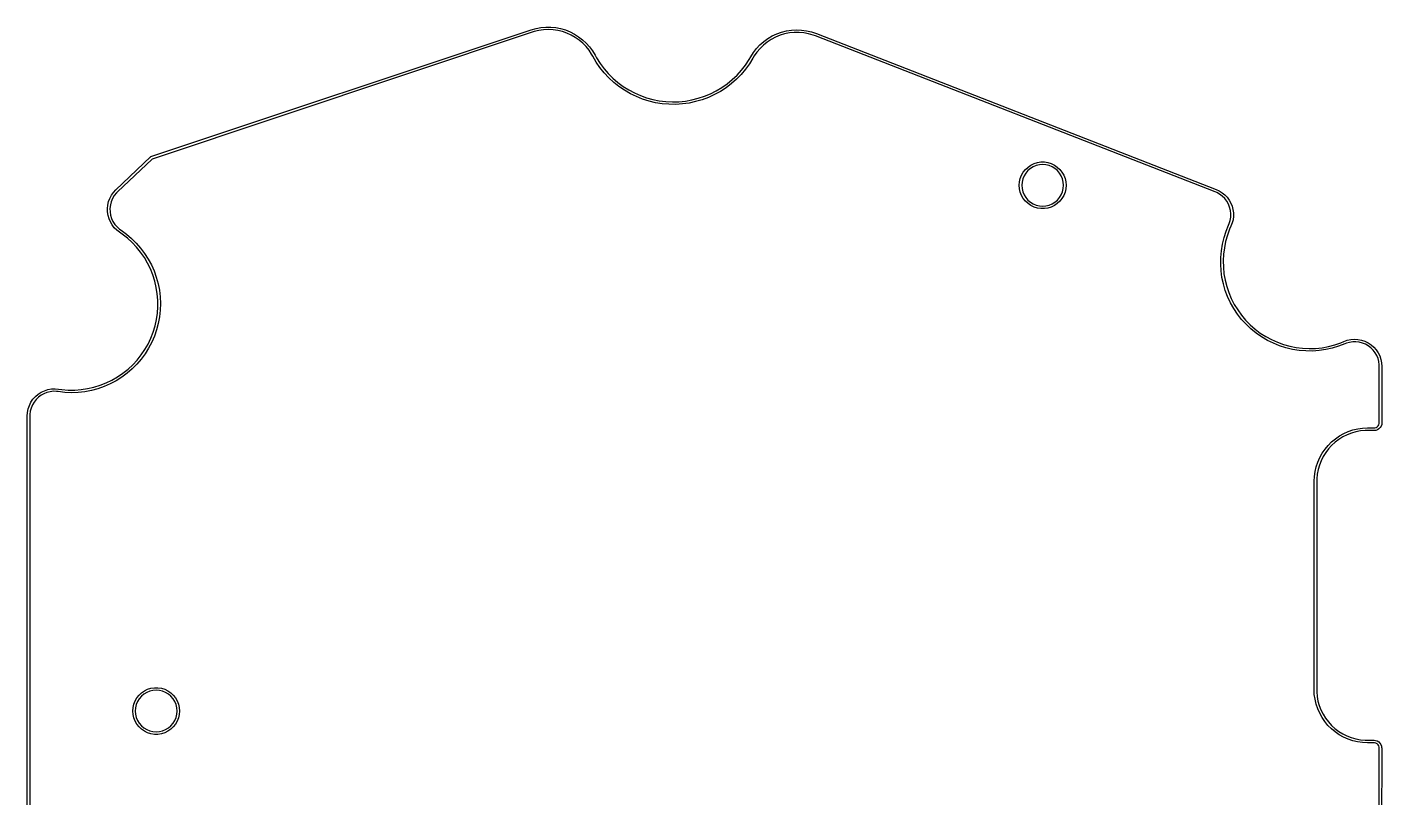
# Model space of a CAD drawing. Extents: x 50 to 261, y -151 to -32.
# Drawn here: x 156.6 to 260.8, y -91.3 to -32 of the extents above; entities that cross this region are included whole.
import ezdxf

# ---------------------------------------------------------------- set-up
doc = ezdxf.new("R2010")
doc.units = 0
doc.layers.add('BLACK', color=7, linetype='CONTINUOUS')

msp = doc.modelspace()

# ---------------------------------------------------------------- linework, layer by layer
at = {"layer": 'BLACK', "linetype": 'CONTINUOUS'}
for p, q in [((166.12806, -41.971046), (195.379301, -32.220632)), ((195.379301, -32.220632), (195.379304, -32.220631)), ((195.379304, -32.220631), (195.379306, -32.220631)), ((195.379306, -32.220631), (195.379313, -32.220629)), ((195.379313, -32.220629), (195.746799, -32.116869)), ((195.969196, -32.27041), (195.615022, -32.352815)), ((195.746799, -32.116869), (196.122353, -32.047747)), ((196.329501, -32.221313), (195.969196, -32.27041)), ((196.122353, -32.047747), (196.50271, -32.013867)), ((196.692811, -32.205953), (196.329501, -32.221313)), ((196.50271, -32.013867), (196.884569, -32.015521)), ((197.055974, -32.22446), (196.692811, -32.205953)), ((196.884569, -32.015521), (197.264618, -32.052695)), ((197.41584, -32.276676), (197.055974, -32.22446)), ((197.264618, -32.052695), (197.639559, -32.125068)), ((197.769287, -32.362146), (197.41584, -32.276676)), ((197.639559, -32.125068), (198.006141, -32.23201)), ((198.006141, -32.23201), (198.361183, -32.372595)), ((215.011363, -32.304496), (215.396392, -32.246011)), ((215.396392, -32.246011), (215.785234, -32.224321)), ((215.785234, -32.224321), (216.174379, -32.239622)), ((216.174379, -32.239622), (216.560316, -32.291776)), ((216.560316, -32.291776), (216.939565, -32.380312)), ((195.44255, -32.410367), (166.212458, -42.153731)), ((195.442554, -32.410367), (195.44255, -32.410367)), ((195.615022, -32.352815), (195.442554, -32.410367)), ((198.113248, -32.48013), (197.769287, -32.362146)), ((198.444741, -32.629604), (198.113248, -32.48013)), ((198.361183, -32.372595), (198.701606, -32.545603)), ((198.760889, -32.809271), (198.444741, -32.629604)), ((198.701606, -32.545603), (199.024455, -32.749533)), ((199.05895, -33.017573), (198.760889, -32.809271)), ((199.024455, -32.749533), (199.32693, -32.982615)), ((199.336338, -33.252702), (199.05895, -33.017573)), ((199.32693, -32.982615), (199.606408, -33.242829)), ((199.590647, -33.51262), (199.336338, -33.252702)), ((199.606408, -33.242829), (199.860464, -33.527916)), ((212.969481, -33.376158), (213.262043, -33.119107)), ((213.531716, -33.159799), (213.241799, -33.39108)), ((213.262043, -33.119107), (213.577675, -32.890973)), ((213.84227, -32.957068), (213.531716, -33.159799)), ((213.577675, -32.890973), (213.913527, -32.693815)), ((214.170658, -32.784717), (213.84227, -32.957068)), ((213.913527, -32.693815), (214.26657, -32.529412)), ((214.513917, -32.6443), (214.170658, -32.784717)), ((214.26657, -32.529412), (214.63362, -32.399248)), ((214.86895, -32.537085), (214.513917, -32.6443)), ((214.63362, -32.399248), (215.011363, -32.304496)), ((215.232554, -32.464039), (214.86895, -32.537085)), ((215.601448, -32.425821), (215.232554, -32.464039)), ((215.972304, -32.422776), (215.601448, -32.425821)), ((216.341776, -32.454931), (215.972304, -32.422776)), ((216.70653, -32.521996), (216.341776, -32.454931)), ((217.063276, -32.623366), (216.70653, -32.521996)), ((216.939565, -32.380312), (217.308702, -32.504432)), ((217.235518, -32.690561), (217.063276, -32.623366)), ((217.23601, -32.690811), (217.235518, -32.690561)), ((217.23601, -32.690812), (217.23601, -32.690811)), ((217.236011, -32.690812), (217.23601, -32.690812)), ((247.975821, -44.679642), (217.236011, -32.690812)), ((217.308702, -32.504432), (217.308682, -32.504482)), ((217.308682, -32.504482), (217.308683, -32.504482)), ((217.308683, -32.504482), (248.048492, -44.493312)), ((199.81967, -33.79507), (199.590647, -33.51262)), ((200.021421, -34.097603), (199.81967, -33.79507)), ((199.860464, -33.527916), (200.086894, -33.835404)), ((200.107737, -34.257625), (200.021421, -34.097603)), ((200.086894, -33.835404), (200.283712, -34.162589)), ((200.107744, -34.257622), (200.107737, -34.257625)), ((200.107745, -34.257624), (200.107744, -34.257622)), ((200.107877, -34.257762), (200.107745, -34.257623)), ((200.107745, -34.257623), (200.107745, -34.257624)), ((200.369956, -34.703317), (200.107877, -34.257762)), ((200.283712, -34.162589), (200.283739, -34.162618)), ((200.283739, -34.162618), (200.283777, -34.162598)), ((200.283777, -34.162598), (200.403229, -34.383782)), ((200.403229, -34.383782), (200.673862, -34.807483)), ((212.131056, -34.514906), (212.255424, -34.296448)), ((212.255424, -34.296448), (212.46389, -33.967497)), ((212.520947, -34.234187), (212.429251, -34.395363)), ((212.46389, -33.967497), (212.702628, -33.659808)), ((212.734124, -33.930709), (212.520947, -34.234187)), ((212.702628, -33.659808), (212.969481, -33.376158)), ((212.975132, -33.648825), (212.734124, -33.930709)), ((213.241799, -33.39108), (212.975132, -33.648825)), ((200.664119, -35.128598), (200.369956, -34.703317)), ((200.988687, -35.531154), (200.664119, -35.128598)), ((200.673862, -34.807483), (200.974848, -35.21019)), ((200.974848, -35.21019), (201.304563, -35.589732)), ((211.202984, -35.700402), (211.541103, -35.328326)), ((211.853579, -35.253702), (211.520092, -35.648901)), ((211.541103, -35.328326), (211.851017, -34.93245)), ((211.851017, -34.93245), (212.131056, -34.514906)), ((212.157177, -34.835105), (211.853579, -35.253702)), ((212.42925, -34.395364), (212.157177, -34.835105)), ((212.429251, -34.395363), (212.429249, -34.395364)), ((212.429249, -34.395364), (212.42925, -34.395364)), ((201.341909, -35.908817), (200.988687, -35.531154)), ((201.304563, -35.589732), (201.661232, -35.944066)), ((201.721885, -36.259551), (201.341909, -35.908817)), ((201.661232, -35.944066), (202.042933, -36.271281)), ((202.126565, -36.581466), (201.721885, -36.259551)), ((202.042933, -36.271281), (202.447608, -36.569614)), ((210.038317, -36.654482), (210.449561, -36.365271)), ((210.770791, -36.360723), (210.359015, -36.67351)), ((210.449561, -36.365271), (210.838482, -36.046673)), ((211.158513, -36.018572), (210.770791, -36.360723)), ((210.838482, -36.046673), (211.202984, -35.700402)), ((211.520092, -35.648901), (211.158513, -36.018572)), ((202.553769, -36.872829), (202.126565, -36.581466)), ((202.447608, -36.569614), (202.873078, -36.837458)), ((203.001195, -37.132068), (202.553769, -36.872829)), ((202.873078, -36.837458), (203.31705, -37.073369)), ((203.466433, -37.357788), (203.001195, -37.132068)), ((203.31705, -37.073369), (203.777131, -37.276077)), ((203.946976, -37.548771), (203.466433, -37.357788)), ((203.777131, -37.276077), (204.250842, -37.444488)), ((204.250842, -37.444488), (204.735631, -37.577697)), ((207.728327, -37.611157), (208.215973, -37.488821)), ((208.215973, -37.488821), (208.693331, -37.331043)), ((209.002124, -37.41968), (208.517432, -37.599871)), ((208.693331, -37.331043), (209.157829, -37.138672)), ((209.472292, -37.204419), (209.002124, -37.41968)), ((209.157829, -37.138672), (209.606965, -36.912746)), ((209.925403, -36.955248), (209.472292, -37.204419)), ((209.606965, -36.912746), (210.038317, -36.654482)), ((210.359015, -36.67351), (209.925403, -36.955248)), ((204.440233, -37.703989), (203.946976, -37.548771)), ((204.943548, -37.822605), (204.440233, -37.703989)), ((204.735631, -37.577697), (205.228886, -37.674984)), ((205.454208, -37.90398), (204.943548, -37.822605)), ((205.228886, -37.674984), (205.727948, -37.735826)), ((205.969462, -37.947676), (205.454208, -37.90398)), ((205.727948, -37.735826), (206.230129, -37.759894)), ((206.486532, -37.953457), (205.969462, -37.947676)), ((206.230129, -37.759894), (206.732722, -37.747059)), ((207.002634, -37.921292), (206.486532, -37.953457)), ((206.732722, -37.747059), (207.23302, -37.697391)), ((207.514986, -37.851355), (207.002634, -37.921292)), ((207.23302, -37.697391), (207.728327, -37.611157)), ((208.020827, -37.744022), (207.514986, -37.851355)), ((208.517432, -37.599871), (208.020827, -37.744022)), ((163.427822, -44.526883), (166.090756, -41.993464)), ((166.212458, -42.153731), (163.565905, -44.671566)), ((166.090756, -41.993464), (166.106214, -41.981408)), ((166.106214, -41.981408), (166.108395, -41.980567)), ((166.108395, -41.980567), (166.11016, -41.979037)), ((166.11016, -41.979037), (166.12806, -41.971046)), ((233.588258, -42.768487), (233.81054, -42.616938)), ((233.81054, -42.616938), (234.052926, -42.500211)), ((234.214584, -42.649388), (233.981909, -42.745765)), ((234.052926, -42.500211), (234.310002, -42.420914)), ((234.459471, -42.590596), (234.214584, -42.649388)), ((234.310002, -42.420914), (234.576026, -42.380817)), ((234.71054, -42.570836), (234.459471, -42.590596)), ((234.576026, -42.380817), (234.845054, -42.380817)), ((234.961609, -42.590596), (234.71054, -42.570836)), ((234.845054, -42.380817), (235.111078, -42.420914)), ((235.206496, -42.649388), (234.961609, -42.590596)), ((235.111078, -42.420914), (235.368154, -42.500211)), ((235.439171, -42.745765), (235.206496, -42.649388)), ((235.368154, -42.500211), (235.61054, -42.616938)), ((235.61054, -42.616938), (235.832822, -42.768487)), ((232.930645, -43.907508), (232.990509, -43.645225)), ((232.990509, -43.645225), (233.088796, -43.394793)), ((233.088796, -43.394793), (233.22331, -43.161808)), ((233.184144, -43.679828), (233.125352, -43.924715)), ((233.280521, -43.447153), (233.184144, -43.679828)), ((233.22331, -43.161808), (233.391047, -42.951473)), ((233.41211, -43.232419), (233.280521, -43.447153)), ((233.391047, -42.951473), (233.588258, -42.768487)), ((233.57567, -43.040914), (233.41211, -43.232419)), ((233.767175, -42.877354), (233.57567, -43.040914)), ((233.981909, -42.745765), (233.767175, -42.877354)), ((235.653905, -42.877354), (235.439171, -42.745765)), ((235.84541, -43.040914), (235.653905, -42.877354)), ((235.832822, -42.768487), (236.030033, -42.951473)), ((236.00897, -43.232419), (235.84541, -43.040914)), ((236.140559, -43.447153), (236.00897, -43.232419)), ((236.030033, -42.951473), (236.19777, -43.161808)), ((236.236936, -43.679828), (236.140559, -43.447153)), ((236.19777, -43.161808), (236.332284, -43.394793)), ((236.295728, -43.924715), (236.236936, -43.679828)), ((236.332284, -43.394793), (236.430571, -43.645225)), ((236.430571, -43.645225), (236.490435, -43.907508)), ((163.09134, -44.943544), (163.246164, -44.724585)), ((163.246164, -44.724585), (163.427124, -44.527691)), ((163.47141, -44.762203), (163.308887, -44.967542)), ((163.427124, -44.527691), (163.427613, -44.527124)), ((163.427593, -44.527102), (163.427668, -44.52706)), ((163.427613, -44.527124), (163.427593, -44.527102)), ((163.427668, -44.52706), (163.427822, -44.526883)), ((163.565942, -44.671605), (163.47141, -44.762203)), ((163.565905, -44.671566), (163.565942, -44.671605)), ((232.91054, -44.175784), (232.930645, -43.907508)), ((232.930645, -44.44406), (232.91054, -44.175784)), ((232.990509, -44.706343), (232.930645, -44.44406)), ((233.088796, -44.956775), (232.990509, -44.706343)), ((233.125352, -43.924715), (233.105592, -44.175784)), ((233.105592, -44.175784), (233.125352, -44.426853)), ((233.125352, -44.426853), (233.184144, -44.67174)), ((233.184144, -44.67174), (233.280521, -44.904415)), ((236.140559, -44.904415), (236.236936, -44.67174)), ((236.236936, -44.67174), (236.295728, -44.426853)), ((236.315488, -44.175784), (236.295728, -43.924715)), ((236.295728, -44.426853), (236.315488, -44.175784)), ((236.430571, -44.706343), (236.332284, -44.956775)), ((236.490435, -44.44406), (236.430571, -44.706343)), ((236.490435, -43.907508), (236.51054, -44.175784)), ((236.51054, -44.175784), (236.490435, -44.44406)), ((247.975822, -44.679642), (247.975821, -44.679642)), ((247.975823, -44.679643), (247.975822, -44.679642)), ((248.095924, -44.726401), (247.975823, -44.679643)), ((248.048492, -44.493312), (248.0485, -44.493316)), ((248.0485, -44.493316), (248.286521, -44.603735)), ((248.321227, -44.851625), (248.095924, -44.726401)), ((248.286521, -44.603735), (248.508925, -44.742981)), ((248.508925, -44.742981), (248.712228, -44.908876)), ((162.781628, -45.959123), (162.809553, -45.692413)), ((162.809553, -45.692413), (162.87124, -45.431437)), ((162.87124, -45.431437), (162.965682, -45.180449)), ((162.965682, -45.180449), (163.09134, -44.943544)), ((163.008984, -45.688307), (162.977877, -45.948326)), ((163.075466, -45.435013), (163.008984, -45.688307)), ((163.176068, -45.193234), (163.075466, -45.435013)), ((163.308887, -44.967542), (163.176068, -45.193234)), ((233.22331, -45.18976), (233.088796, -44.956775)), ((233.391047, -45.400095), (233.22331, -45.18976)), ((233.280521, -44.904415), (233.41211, -45.119149)), ((233.588258, -45.583081), (233.391047, -45.400095)), ((233.41211, -45.119149), (233.57567, -45.310654)), ((233.57567, -45.310654), (233.767175, -45.474214)), ((233.81054, -45.73463), (233.588258, -45.583081)), ((233.767175, -45.474214), (233.981909, -45.605803)), ((234.052926, -45.851357), (233.81054, -45.73463)), ((233.981909, -45.605803), (234.214584, -45.70218)), ((234.214584, -45.70218), (234.459471, -45.760972)), ((234.459471, -45.760972), (234.71054, -45.780732)), ((234.71054, -45.780732), (234.961609, -45.760972)), ((234.961609, -45.760972), (235.206496, -45.70218)), ((235.206496, -45.70218), (235.439171, -45.605803)), ((235.61054, -45.73463), (235.368154, -45.851357)), ((235.439171, -45.605803), (235.653905, -45.474214)), ((235.832822, -45.583081), (235.61054, -45.73463)), ((235.653905, -45.474214), (235.84541, -45.310654)), ((236.030033, -45.400095), (235.832822, -45.583081)), ((235.84541, -45.310654), (236.00897, -45.119149)), ((236.00897, -45.119149), (236.140559, -44.904415)), ((236.19777, -45.18976), (236.030033, -45.400095)), ((236.332284, -44.956775), (236.19777, -45.18976)), ((248.527555, -45.006127), (248.321227, -44.851625)), ((248.71113, -45.187077), (248.527555, -45.006127)), ((248.868588, -45.391158), (248.71113, -45.187077)), ((248.712228, -44.908876), (248.893255, -45.098829)), ((248.997045, -45.614633), (248.868588, -45.391158)), ((248.893255, -45.098829), (249.049181, -45.309874)), ((249.094148, -45.853408), (248.997045, -45.614633)), ((249.049181, -45.309874), (249.17757, -45.538718)), ((249.17757, -45.538718), (249.276419, -45.781785)), ((249.276419, -45.781785), (249.344183, -46.035283)), ((162.78792, -46.227216), (162.781628, -45.959123)), ((162.828326, -46.492322), (162.78792, -46.227216)), ((162.902187, -46.750118), (162.828326, -46.492322)), ((163.0083, -46.996398), (162.902187, -46.750118)), ((162.977877, -45.948326), (162.982734, -46.210154)), ((162.982734, -46.210154), (163.023464, -46.468841)), ((163.023464, -46.468841), (163.099295, -46.719495)), ((163.099295, -46.719495), (163.208796, -46.957376)), ((234.310002, -45.930654), (234.052926, -45.851357)), ((234.576026, -45.970751), (234.310002, -45.930654)), ((234.845054, -45.970751), (234.576026, -45.970751)), ((235.111078, -45.930654), (234.845054, -45.970751)), ((235.368154, -45.851357), (235.111078, -45.930654)), ((249.0687, -47.118449), (249.14266, -46.871523)), ((249.158118, -46.103108), (249.094148, -45.853408)), ((249.14266, -46.871523), (249.182597, -46.616872)), ((249.187782, -46.35916), (249.158118, -46.103108)), ((249.182597, -46.616872), (249.187782, -46.35916)), ((249.35291, -46.818333), (249.290812, -47.073278)), ((249.344183, -46.035283), (249.379805, -46.295252)), ((249.38273, -46.557635), (249.35291, -46.818333)), ((249.379805, -46.295252), (249.38273, -46.557635)), ((163.144933, -47.227148), (163.0083, -46.996398)), ((163.309858, -47.438603), (163.144933, -47.227148)), ((163.208796, -46.957376), (163.349894, -47.177987)), ((163.500386, -47.627317), (163.309858, -47.438603)), ((163.349894, -47.177987), (163.519921, -47.377156)), ((163.713408, -47.790208), (163.500386, -47.627317)), ((163.519921, -47.377156), (163.715664, -47.551117)), ((163.713411, -47.790212), (163.713408, -47.790208)), ((163.713411, -47.790213), (163.713411, -47.790212)), ((163.920349, -47.928498), (163.713411, -47.790213)), ((163.715664, -47.551117), (163.824506, -47.623904)), ((163.824506, -47.623904), (163.824505, -47.623905)), ((163.824505, -47.623905), (163.824506, -47.623906)), ((163.824506, -47.623906), (164.23964, -47.924363)), ((164.312348, -48.235293), (163.920349, -47.928498)), ((164.23964, -47.924363), (164.631048, -48.255139)), ((248.661451, -48.200763), (248.82021, -47.711594)), ((248.82021, -47.711594), (249.015217, -47.235712)), ((249.094005, -47.545894), (248.922044, -48.014992)), ((249.015217, -47.235712), (249.015282, -47.235742)), ((249.015282, -47.235742), (249.015282, -47.23574)), ((249.015282, -47.23574), (249.015283, -47.23574)), ((249.015283, -47.23574), (249.015379, -47.235623)), ((249.015379, -47.235623), (249.0687, -47.118449)), ((249.197193, -47.318685), (249.094005, -47.545894)), ((249.197369, -47.318472), (249.197193, -47.318685)), ((249.197405, -47.318488), (249.197369, -47.318472)), ((249.290812, -47.073278), (249.197405, -47.318488)), ((164.680208, -48.57065), (164.312348, -48.235293)), ((164.631048, -48.255139), (164.996519, -48.614366)), ((165.021854, -48.932677), (164.680208, -48.57065)), ((164.996519, -48.614366), (165.33399, -49.000016)), ((165.335357, -49.319331), (165.021854, -48.932677)), ((248.456042, -49.207879), (248.539833, -48.700464)), ((248.539833, -48.700464), (248.661451, -48.200763)), ((248.785757, -48.495667), (248.68591, -48.985212)), ((248.922044, -48.014992), (248.785757, -48.495667)), ((165.33399, -49.000016), (165.641557, -49.409914)), ((165.618948, -49.72843), (165.335357, -49.319331)), ((165.871026, -50.157664), (165.618948, -49.72843)), ((165.641557, -49.409914), (165.917483, -49.841744)), ((165.917483, -49.841744), (166.160212, -50.293071)), ((248.403615, -50.234391), (248.410551, -49.72015)), ((248.410551, -49.72015), (248.456042, -49.207879)), ((248.623068, -49.480867), (248.597584, -49.97984)), ((248.597584, -49.97984), (248.609602, -50.479319)), ((248.68591, -48.985212), (248.623068, -49.480867)), ((166.090169, -50.604611), (165.871026, -50.157664)), ((166.275139, -51.066749), (166.090169, -50.604611)), ((166.160212, -50.293071), (166.368374, -50.761346)), ((166.368374, -50.761346), (166.540793, -51.243927)), ((248.435274, -50.747702), (248.403615, -50.234391)), ((248.505349, -51.257193), (248.435274, -50.747702)), ((248.609602, -50.479319), (248.659053, -50.976488)), ((248.659053, -50.976488), (248.74566, -51.468548)), ((166.424894, -51.541469), (166.275139, -51.066749)), ((166.538587, -52.026092), (166.424894, -51.541469)), ((166.615577, -52.517883), (166.538587, -52.026092)), ((166.540793, -51.243927), (166.676496, -51.738091)), ((166.676496, -51.738091), (166.774718, -52.241048)), ((248.613446, -51.759992), (248.505349, -51.257193)), ((248.758955, -52.253265), (248.613446, -51.759992)), ((248.74566, -51.468548), (248.868934, -51.952724)), ((248.868934, -51.952724), (249.028181, -52.426289)), ((166.655429, -53.014066), (166.615577, -52.517883)), ((166.657919, -53.51184), (166.655429, -53.014066)), ((166.774718, -52.241048), (166.834904, -52.749959)), ((166.834904, -52.749959), (166.856715, -53.261952)), ((248.941056, -52.734233), (248.758955, -52.253265)), ((249.158723, -53.200186), (248.941056, -52.734233)), ((249.028181, -52.426289), (249.222503, -52.886574)), ((249.222503, -52.886574), (249.450805, -53.330986)), ((166.550965, -54.500933), (166.623032, -54.008397)), ((166.623032, -54.008397), (166.657919, -53.51184)), ((166.840027, -53.774138), (166.784934, -54.283626)), ((166.856715, -53.261952), (166.840027, -53.774138)), ((249.41073, -53.648498), (249.158723, -53.200186)), ((249.695657, -54.076643), (249.41073, -53.648498)), ((249.450805, -53.330986), (249.711801, -53.757019)), ((250.011898, -54.482208), (249.695657, -54.076643)), ((249.711801, -53.757019), (250.00402, -54.162274)), ((250.00402, -54.162274), (250.325815, -54.544466)), ((166.297128, -55.462863), (166.442126, -54.986669)), ((166.442126, -54.986669), (166.550965, -54.500933)), ((166.691748, -54.78754), (166.560995, -55.283036)), ((166.784934, -54.283626), (166.691748, -54.78754)), ((250.35767, -54.862908), (250.011898, -54.482208)), ((250.325815, -54.544466), (250.675373, -54.901443)), ((250.731026, -55.216598), (250.35767, -54.862908)), ((250.675373, -54.901443), (251.050725, -55.231192)), ((251.129862, -55.541284), (250.731026, -55.216598)), ((165.902128, -56.375945), (166.116789, -55.926828)), ((166.189945, -56.237653), (165.951743, -56.691385)), ((166.116789, -55.926828), (166.297128, -55.462863)), ((166.393412, -55.767318), (166.189945, -56.237653)), ((166.560995, -55.283036), (166.393412, -55.767318)), ((251.050725, -55.231192), (251.449755, -55.531855)), ((251.55193, -55.835138), (251.129862, -55.541284)), ((251.449755, -55.531855), (251.870214, -55.801739)), ((251.994852, -56.096502), (251.55193, -55.835138)), ((251.870214, -55.801739), (252.309734, -56.039321)), ((252.456132, -56.323905), (251.994852, -56.096502)), ((252.309734, -56.039321), (252.765838, -56.243265)), ((252.765838, -56.243265), (253.235955, -56.41242)), ((257.646539, -56.279927), (257.876111, -56.181425)), ((257.876111, -56.181425), (257.876112, -56.181426)), ((257.876112, -56.181426), (257.876113, -56.181425)), ((257.876113, -56.181425), (258.136374, -56.089442)), ((258.31097, -56.248165), (258.070015, -56.315879)), ((258.136374, -56.089442), (258.406457, -56.032389)), ((258.558726, -56.212642), (258.31097, -56.248165)), ((258.406457, -56.032389), (258.68169, -56.011255)), ((258.809, -56.209924), (258.558726, -56.212642)), ((258.68169, -56.011255), (258.957317, -56.026405)), ((259.057469, -56.240056), (258.809, -56.209924)), ((258.957317, -56.026405), (259.228576, -56.077577)), ((259.299838, -56.302519), (259.057469, -56.240056)), ((259.228576, -56.077577), (259.490779, -56.163888)), ((259.490779, -56.163888), (259.739396, -56.283845)), ((165.065252, -57.609365), (165.374872, -57.219595)), ((165.374872, -57.219595), (165.654356, -56.80768)), ((165.68015, -57.125954), (165.376699, -57.538907)), ((165.654356, -56.80768), (165.902128, -56.375945)), ((165.951743, -56.691385), (165.68015, -57.125954)), ((252.933171, -56.516064), (252.456132, -56.323905)), ((253.42328, -56.671898), (252.933171, -56.516064)), ((253.235955, -56.41242), (253.717436, -56.545832)), ((253.923698, -56.790528), (253.42328, -56.671898)), ((253.717436, -56.545832), (254.207569, -56.642752)), ((254.431605, -56.871285), (253.923698, -56.790528)), ((254.207569, -56.642752), (254.70359, -56.702631)), ((254.944139, -56.913715), (254.431605, -56.871285)), ((254.70359, -56.702631), (255.202707, -56.725133)), ((255.458412, -56.917578), (254.944139, -56.913715)), ((255.202707, -56.725133), (255.702104, -56.710131)), ((255.971525, -56.882852), (255.458412, -56.917578)), ((255.702104, -56.710131), (256.19897, -56.65771)), ((256.480588, -56.809734), (255.971525, -56.882852)), ((256.19897, -56.65771), (256.690503, -56.568165)), ((256.982732, -56.698635), (256.480588, -56.809734)), ((256.690503, -56.568165), (257.173934, -56.442)), ((257.475127, -56.550182), (256.982732, -56.698635)), ((257.173934, -56.442), (257.646539, -56.279927)), ((257.954998, -56.36521), (257.475127, -56.550182)), ((257.955003, -56.365209), (257.954998, -56.365209)), ((257.954998, -56.365209), (257.954998, -56.36521)), ((258.070015, -56.315879), (257.955003, -56.365209)), ((259.531921, -56.396234), (259.299838, -56.302519)), ((259.749706, -56.51958), (259.531921, -56.396234)), ((259.739396, -56.283845), (259.97013, -56.435376)), ((259.94943, -56.670427), (259.749706, -56.51958)), ((260.127643, -56.846167), (259.94943, -56.670427)), ((259.97013, -56.435376), (260.178995, -56.615863)), ((260.281265, -57.043765), (260.127643, -56.846167)), ((260.178995, -56.615863), (260.362381, -56.822186)), ((260.407641, -57.259806), (260.281265, -57.043765)), ((260.362381, -56.822186), (260.517121, -57.050781)), ((260.504588, -57.490557), (260.407641, -57.259806)), ((260.517121, -57.050781), (260.640539, -57.297698)), ((260.640539, -57.297698), (260.730504, -57.55867)), ((163.973848, -58.624512), (164.362758, -58.313812)), ((164.681243, -58.290779), (164.293164, -58.625454)), ((164.362758, -58.313812), (164.727245, -57.974792)), ((165.043103, -57.927914), (164.681243, -58.290779)), ((164.727245, -57.974792), (165.065252, -57.609365)), ((165.376699, -57.538907), (165.043103, -57.927914)), ((260.570431, -57.73203), (260.504588, -57.490557)), ((260.604031, -57.980054), (260.570431, -57.73203)), ((260.601861, -62.431369), (260.604457, -58.104827)), ((260.604458, -58.10481), (260.604031, -57.980054)), ((260.604457, -58.104827), (260.604458, -58.10481)), ((260.730504, -57.55867), (260.78546, -57.829188)), ((260.78546, -57.829188), (260.804459, -58.104576)), ((260.804457, -58.104947), (260.801861, -62.431497)), ((260.804457, -58.104576), (260.80443, -58.104676)), ((260.80443, -58.104676), (260.804457, -58.104947)), ((260.804459, -58.104576), (260.804457, -58.104576)), ((162.219683, -59.55164), (162.683145, -59.370015)), ((162.683145, -59.370015), (163.131665, -59.154108)), ((163.447241, -59.202848), (162.994172, -59.442308)), ((163.131665, -59.154108), (163.56271, -58.905139)), ((163.881054, -58.93005), (163.447241, -59.202848)), ((163.56271, -58.905139), (163.973848, -58.624512)), ((164.293164, -58.625454), (163.881054, -58.93005)), ((157.055323, -60.623796), (157.240644, -60.416373)), ((157.240644, -60.416373), (157.451752, -60.235261)), ((157.451752, -60.235261), (157.684944, -60.083638)), ((157.672539, -60.319692), (157.470652, -60.470884)), ((157.892636, -60.196507), (157.672539, -60.319692)), ((157.684944, -60.083638), (157.936129, -59.964163)), ((158.127083, -60.103491), (157.892636, -60.196507)), ((157.936129, -59.964163), (158.2009, -59.878933)), ((158.371766, -60.042274), (158.127083, -60.103491)), ((158.2009, -59.878933), (158.474613, -59.829441)), ((158.622393, -60.013931), (158.371766, -60.042274)), ((158.474613, -59.829441), (158.752466, -59.816557)), ((158.874567, -60.018959), (158.622393, -60.013931)), ((158.752466, -59.816557), (159.02955, -59.840504)), ((158.999206, -60.038186), (158.874567, -60.018959)), ((158.999207, -60.038179), (158.999206, -60.038186)), ((158.999245, -60.038174), (158.999207, -60.038179)), ((159.508281, -60.096943), (158.999245, -60.038174)), ((159.02955, -59.840504), (159.029584, -59.8405)), ((159.029584, -59.8405), (159.029585, -59.840499)), ((159.029585, -59.840499), (159.029587, -59.8405)), ((159.029587, -59.8405), (159.029588, -59.8405)), ((159.029588, -59.8405), (159.02959, -59.840492)), ((159.02959, -59.840492), (159.275597, -59.878261)), ((159.275597, -59.878261), (159.771889, -59.916736)), ((160.020333, -60.117333), (159.508281, -60.096943)), ((159.771889, -59.916736), (160.269668, -59.917845)), ((160.532471, -60.099224), (160.020333, -60.117333)), ((160.269668, -59.917845), (160.766126, -59.88158)), ((161.041804, -60.042718), (160.532471, -60.099224)), ((160.766126, -59.88158), (161.25846, -59.808146)), ((161.545457, -59.948134), (161.041804, -60.042718)), ((161.25846, -59.808146), (161.743893, -59.697959)), ((162.040589, -59.816006), (161.545457, -59.948134)), ((161.743893, -59.697959), (162.219683, -59.55164)), ((162.524404, -59.647079), (162.040589, -59.816006)), ((162.994172, -59.442308), (162.524404, -59.647079)), ((156.62901, -61.638287), (156.683997, -61.365625)), ((156.683997, -61.365625), (156.774536, -61.102622)), ((156.774536, -61.102622), (156.89904, -60.853891)), ((156.909994, -61.296339), (156.843868, -61.539741)), ((156.89904, -60.853891), (157.055323, -60.623796)), ((157.007708, -61.063811), (156.909994, -61.296339)), ((157.135295, -60.846236), (157.007708, -61.063811)), ((157.290518, -60.647431), (157.135295, -60.846236)), ((157.470652, -60.470884), (157.290518, -60.647431)), ((156.601812, -115.13566), (156.61054, -61.915825)), ((156.61054, -61.915824), (156.62901, -61.638287)), ((156.61054, -61.915825), (156.61054, -61.915824)), ((156.81054, -61.915858), (156.801815, -115.11621)), ((156.843868, -61.539741), (156.81049, -61.789748)), ((156.81049, -61.789748), (156.810539, -61.915857)), ((156.810539, -61.915857), (156.81054, -61.915858)), ((260.574501, -62.585751), (260.601826, -62.484032)), ((260.601826, -62.484032), (260.601861, -62.43137)), ((260.601861, -62.43137), (260.601861, -62.431369)), ((260.799546, -62.451924), (260.78673, -62.565004)), ((260.799928, -62.451005), (260.799546, -62.451924)), ((260.801855, -62.431552), (260.799928, -62.451005)), ((260.801861, -62.431504), (260.801855, -62.431552)), ((260.801861, -62.431497), (260.80186, -62.431502)), ((260.80186, -62.431502), (260.801861, -62.431504)), ((257.230319, -63.65749), (257.542879, -63.443659)), ((257.80142, -63.518939), (257.494703, -63.708593)), ((257.542879, -63.443659), (257.873835, -63.259581)), ((258.124328, -63.358395), (257.80142, -63.518939)), ((257.873835, -63.259581), (258.220365, -63.106825)), ((258.460672, -63.228331), (258.124328, -63.358395)), ((258.220365, -63.106825), (258.579512, -62.986695)), ((258.807581, -63.129856), (258.460672, -63.228331)), ((258.579512, -62.986695), (258.94821, -62.900216)), ((259.162098, -63.06381), (258.807581, -63.129856)), ((258.94821, -62.900216), (259.323315, -62.848126)), ((259.521195, -63.030758), (259.162098, -63.06381)), ((259.323315, -62.848126), (259.701068, -62.830894)), ((259.701503, -63.030869), (259.521195, -63.030758)), ((259.701068, -62.830894), (259.701625, -62.83084)), ((259.701505, -63.03084), (259.701503, -63.030839)), ((259.701503, -63.030839), (259.701503, -63.03084)), ((259.701503, -63.03084), (259.701503, -63.030869)), ((260.201498, -63.03114), (259.701505, -63.03084)), ((259.701625, -62.83084), (259.701627, -62.83084)), ((259.701627, -62.83084), (260.201618, -62.83114)), ((260.201506, -63.031139), (260.201498, -63.03114)), ((260.20151, -63.03114), (260.201506, -63.031139)), ((260.203057, -63.030987), (260.20151, -63.031161)), ((260.20151, -63.031161), (260.20151, -63.03114)), ((260.201618, -62.83114), (260.201831, -62.831161)), ((260.201831, -62.831161), (260.254269, -62.831187)), ((260.221008, -63.029231), (260.203057, -63.030987)), ((260.221861, -63.028878), (260.221008, -63.029231)), ((260.335027, -63.016184), (260.221861, -63.028878)), ((260.254269, -62.831187), (260.35602, -62.803979)), ((260.461866, -62.971876), (260.335027, -63.016184)), ((260.35602, -62.803979), (260.447263, -62.751367)), ((260.447263, -62.751367), (260.521782, -62.676934)), ((260.575667, -62.900458), (260.461866, -62.971876)), ((260.521782, -62.676934), (260.574501, -62.585751)), ((260.670725, -62.80551), (260.575667, -62.900458)), ((260.742275, -62.691792), (260.670725, -62.80551)), ((260.78673, -62.565004), (260.742275, -62.691792)), ((256.21456, -64.770378), (256.428767, -64.458076)), ((256.428767, -64.458076), (256.670876, -64.166871)), ((256.697044, -64.434875), (256.479552, -64.722522)), ((256.670876, -64.166871), (256.938822, -63.899248)), ((256.94015, -64.168523), (256.697044, -64.434875)), ((256.938822, -63.899248), (257.230319, -63.65749)), ((257.206794, -63.925739), (256.94015, -64.168523)), ((257.494703, -63.708593), (257.206794, -63.925739)), ((255.756347, -65.80646), (255.87691, -65.447458)), ((255.87691, -65.447458), (256.030083, -65.101113)), ((256.128596, -65.351724), (255.998126, -65.687911)), ((256.030083, -65.101113), (256.21456, -64.770378)), ((256.289529, -65.02901), (256.128596, -65.351724)), ((256.479552, -64.722522), (256.289529, -65.02901)), ((255.59917, -66.928345), (255.616882, -66.550096)), ((255.616882, -66.550096), (255.669424, -66.175054)), ((255.669424, -66.175054), (255.756347, -65.80646)), ((255.83276, -66.389138), (255.799275, -66.748196)), ((255.899233, -66.034702), (255.83276, -66.389138)), ((255.998126, -65.687911), (255.899233, -66.034702)), ((255.589588, -82.931018), (255.599167, -66.928385)), ((255.599167, -66.928385), (255.59917, -66.928345)), ((255.799166, -66.928507), (255.789588, -82.931138)), ((255.799168, -66.928504), (255.799166, -66.928507)), ((255.799169, -66.928504), (255.799168, -66.928504)), ((255.799275, -66.748196), (255.799169, -66.928504)), ((165.209499, -83.367367), (165.40671, -83.184381)), ((165.585627, -83.293248), (165.394122, -83.456808)), ((165.40671, -83.184381), (165.628992, -83.032832)), ((165.800361, -83.161659), (165.585627, -83.293248)), ((165.628992, -83.032832), (165.871378, -82.916105)), ((166.033036, -83.065282), (165.800361, -83.161659)), ((165.871378, -82.916105), (166.128454, -82.836808)), ((166.277923, -83.00649), (166.033036, -83.065282)), ((166.128454, -82.836808), (166.394478, -82.796711)), ((166.528992, -82.98673), (166.277923, -83.00649)), ((166.394478, -82.796711), (166.663506, -82.796711)), ((166.780061, -83.00649), (166.528992, -82.98673)), ((166.663506, -82.796711), (166.92953, -82.836808)), ((167.024948, -83.065282), (166.780061, -83.00649)), ((166.92953, -82.836808), (167.186606, -82.916105)), ((167.257623, -83.161659), (167.024948, -83.065282)), ((167.186606, -82.916105), (167.428992, -83.032832)), ((167.472357, -83.293248), (167.257623, -83.161659)), ((167.428992, -83.032832), (167.651274, -83.184381)), ((167.663862, -83.456808), (167.472357, -83.293248)), ((167.651274, -83.184381), (167.848485, -83.367367)), ((255.6068, -83.309332), (255.58953, -82.93102)), ((255.58953, -82.93102), (255.589588, -82.93102)), ((255.589588, -82.93102), (255.589588, -82.931018)), ((255.658902, -83.684437), (255.6068, -83.309332)), ((255.789529, -82.931726), (255.789425, -83.111445)), ((255.789425, -83.111445), (255.82249, -83.470543)), ((255.789588, -82.931138), (255.789529, -82.931726)), ((164.728992, -84.591678), (164.749097, -84.323402)), ((164.749097, -84.323402), (164.808961, -84.061119)), ((164.808961, -84.061119), (164.907248, -83.810687)), ((164.907248, -83.810687), (165.041762, -83.577702)), ((164.943804, -84.340609), (164.924044, -84.591678)), ((165.002596, -84.095722), (164.943804, -84.340609)), ((165.098973, -83.863047), (165.002596, -84.095722)), ((165.041762, -83.577702), (165.209499, -83.367367)), ((165.230562, -83.648313), (165.098973, -83.863047)), ((165.394122, -83.456808), (165.230562, -83.648313)), ((167.827422, -83.648313), (167.663862, -83.456808)), ((167.959011, -83.863047), (167.827422, -83.648313)), ((167.848485, -83.367367), (168.016222, -83.577702)), ((168.055388, -84.095722), (167.959011, -83.863047)), ((168.016222, -83.577702), (168.150736, -83.810687)), ((168.11418, -84.340609), (168.055388, -84.095722)), ((168.13394, -84.591678), (168.11418, -84.340609)), ((168.150736, -83.810687), (168.249023, -84.061119)), ((168.249023, -84.061119), (168.308887, -84.323402)), ((168.308887, -84.323402), (168.328992, -84.591678)), ((255.745392, -84.053134), (255.658902, -83.684437)), ((255.865531, -84.412278), (255.745392, -84.053134)), ((255.82249, -83.470543), (255.888546, -83.825059)), ((255.888546, -83.825059), (255.987031, -84.171968)), ((255.987031, -84.171968), (256.117104, -84.50831)), ((164.749097, -84.859954), (164.728992, -84.591678)), ((164.808961, -85.122237), (164.749097, -84.859954)), ((164.907248, -85.372669), (164.808961, -85.122237)), ((165.041762, -85.605654), (164.907248, -85.372669)), ((164.924044, -84.591678), (164.943804, -84.842747)), ((164.943804, -84.842747), (165.002596, -85.087634)), ((165.002596, -85.087634), (165.098973, -85.320309)), ((165.098973, -85.320309), (165.230562, -85.535043)), ((167.827422, -85.535043), (167.959011, -85.320309)), ((167.959011, -85.320309), (168.055388, -85.087634)), ((168.150736, -85.372669), (168.016222, -85.605654)), ((168.055388, -85.087634), (168.11418, -84.842747)), ((168.11418, -84.842747), (168.13394, -84.591678)), ((168.249023, -85.122237), (168.150736, -85.372669)), ((168.308887, -84.859954), (168.249023, -85.122237)), ((168.328992, -84.591678), (168.308887, -84.859954)), ((256.018296, -84.758806), (255.865531, -84.412278)), ((256.202381, -85.08976), (256.018296, -84.758806)), ((256.117104, -84.50831), (256.277656, -84.831216)), ((256.416218, -85.402317), (256.202381, -85.08976)), ((256.277656, -84.831216), (256.467317, -85.137931)), ((256.657981, -85.693811), (256.416218, -85.402317)), ((256.467317, -85.137931), (256.684468, -85.425838)), ((256.684468, -85.425838), (256.927257, -85.692481)), ((165.209499, -85.815989), (165.041762, -85.605654)), ((165.40671, -85.998975), (165.209499, -85.815989)), ((165.230562, -85.535043), (165.394122, -85.726548)), ((165.394122, -85.726548), (165.585627, -85.890108)), ((165.628992, -86.150524), (165.40671, -85.998975)), ((165.585627, -85.890108), (165.800361, -86.021697)), ((165.871378, -86.267251), (165.628992, -86.150524)), ((165.800361, -86.021697), (166.033036, -86.118074)), ((166.128454, -86.346548), (165.871378, -86.267251)), ((166.033036, -86.118074), (166.277923, -86.176866)), ((166.394478, -86.386645), (166.128454, -86.346548)), ((166.277923, -86.176866), (166.528992, -86.196626)), ((166.663506, -86.386645), (166.394478, -86.386645)), ((166.528992, -86.196626), (166.780061, -86.176866)), ((166.92953, -86.346548), (166.663506, -86.386645)), ((166.780061, -86.176866), (167.024948, -86.118074)), ((167.186606, -86.267251), (166.92953, -86.346548)), ((167.024948, -86.118074), (167.257623, -86.021697)), ((167.428992, -86.150524), (167.186606, -86.267251)), ((167.257623, -86.021697), (167.472357, -85.890108)), ((167.651274, -85.998975), (167.428992, -86.150524)), ((167.472357, -85.890108), (167.663862, -85.726548)), ((167.848485, -85.815989), (167.651274, -85.998975)), ((167.663862, -85.726548), (167.827422, -85.535043)), ((168.016222, -85.605654), (167.848485, -85.815989)), ((256.925608, -85.961755), (256.657981, -85.693811)), ((257.216816, -86.203862), (256.925608, -85.961755)), ((256.927257, -85.692481), (257.193613, -85.935585)), ((257.193613, -85.935585), (257.481263, -86.153076)), ((257.529121, -86.418068), (257.216816, -86.203862)), ((257.481263, -86.153076), (257.787753, -86.343099)), ((257.859857, -86.602545), (257.529121, -86.418068)), ((257.787753, -86.343099), (258.110469, -86.504032)), ((258.206204, -86.755718), (257.859857, -86.602545)), ((258.110469, -86.504032), (258.446657, -86.634503)), ((258.565206, -86.876282), (258.206204, -86.755718)), ((258.446657, -86.634503), (258.79345, -86.733397)), ((258.933801, -86.963208), (258.565206, -86.876282)), ((258.79345, -86.733397), (259.147887, -86.799873)), ((259.308844, -87.015753), (258.933801, -86.963208)), ((259.147887, -86.799873), (259.506946, -86.833362)), ((259.687115, -87.033469), (259.308844, -87.015753)), ((259.506946, -86.833362), (259.687255, -86.83347)), ((259.687135, -87.033471), (259.687115, -87.033469)), ((260.187113, -87.033769), (259.687135, -87.033471)), ((259.687255, -86.83347), (259.687255, -86.833471)), ((259.687255, -86.833471), (260.187252, -86.83377)), ((260.187114, -87.03377), (260.187113, -87.033769)), ((260.23977, -87.03381), (260.187114, -87.03377)), ((260.187252, -86.83377), (260.187265, -86.833771)), ((260.187265, -86.833771), (260.18727, -86.83377)), ((260.18727, -86.83377), (260.187394, -86.833784)), ((260.187394, -86.833784), (260.20676, -86.835703)), ((260.20676, -86.835703), (260.207682, -86.836085)), ((260.207682, -86.836085), (260.320757, -86.848914)), ((260.341475, -87.061143), (260.23977, -87.03381)), ((260.320757, -86.848914), (260.447529, -86.893378)), ((260.432642, -87.113864), (260.341475, -87.061143)), ((260.507061, -87.188381), (260.432642, -87.113864)), ((260.447529, -86.893378), (260.561231, -86.964932)), ((260.559661, -87.279618), (260.507061, -87.188381)), ((260.551569, -146.418309), (260.586893, -87.434015)), ((260.58686, -87.381358), (260.559661, -87.279618)), ((260.561231, -86.964932), (260.656163, -87.059989)), ((260.58683, -87.434015), (260.58686, -87.381358)), ((260.586893, -87.434015), (260.58683, -87.434015)), ((260.656163, -87.059989), (260.727567, -87.173786)), ((260.727567, -87.173786), (260.771862, -87.300616)), ((260.786893, -87.434128), (260.751569, -146.418429)), ((260.771862, -87.300616), (260.784516, -87.413487)), ((260.784516, -87.413487), (260.784984, -87.414618)), ((260.784984, -87.414618), (260.786893, -87.434128))]:
    msp.add_line(p, q, dxfattribs=at)

doc.saveas('drawing.dxf')
